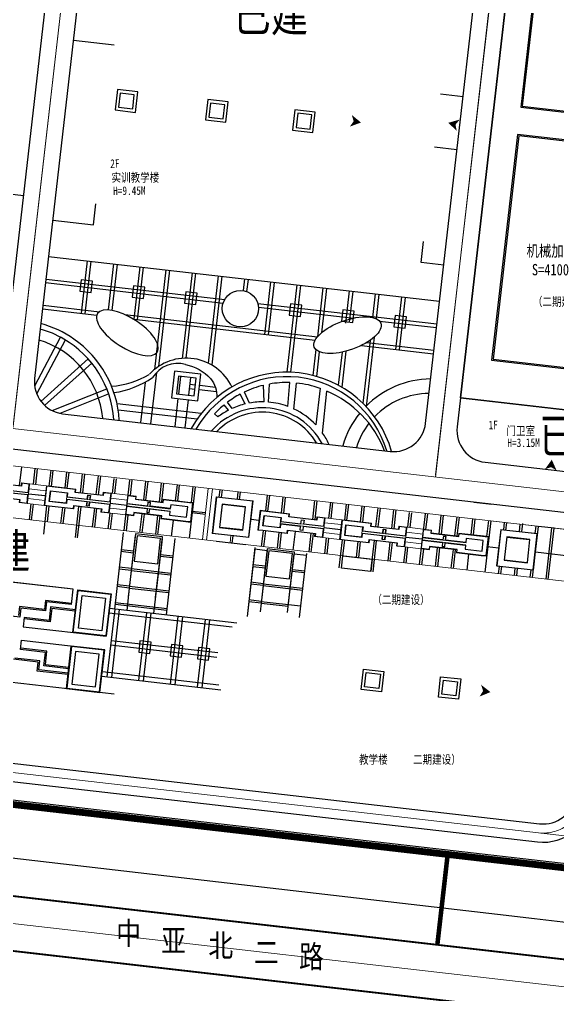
# Model space of a CAD drawing. Extents: x 34159 to 76259, y 14444 to 30378.
# Drawn here: x 35273.6 to 35392, y 14933.2 to 15147.6 of the extents above; entities that cross this region are included whole.
import ezdxf
from ezdxf.enums import TextEntityAlignment as Align

# ---------------------------------------------------------------- set-up
doc = ezdxf.new("R2010")
doc.units = 0
doc.header["$LTSCALE"] = 1000
doc.header["$MEASUREMENT"] = 0
for name, pattern in [('ACAD_ISO05W100', [34, 24, -3, 0.5, -3, 0.5, -3]), ('DASHDOT2', [0.5, 0.25, -0.125, 0, -0.125]), ('DIVIDE', [1.25, 0.5, -0.25, 0, -0.25, 0, -0.25]), ('X5', [3, 2, -1])]:
    doc.linetypes.add(name, pattern=pattern)
for name, color, linetype in [('0-pav', 171, 'Continuous'), ('0-road', 33, 'Continuous'), ('2222', 7, 'Continuous'), ('DIM_SYMB', 3, 'Continuous'), ('DLSS', 8, 'Continuous'), ('JZ', 2, 'Continuous'), ('LVTRY', 193, 'Continuous'), ('PUB_DIM', 3, 'Continuous'), ('PUB_TEXT', 7, 'Continuous'), ('qj-铺地', 35, 'Continuous'), ('WALL', 2, 'Continuous'), ('小品', 1, 'Continuous'), ('水', 165, 'Continuous'), ('用地红线', 1, 'DIVIDE'), ('绿化', 3, 'Continuous'), ('车行道', 5, 'Continuous'), ('道路', 8, 'Continuous'), ('铺地', 25, 'Continuous')]:
    doc.layers.add(name, color=color, linetype=linetype)
for name, color, linetype, lineweight in [('pudi', 7, 'Continuous', 9), ('景观', 4, 'Continuous', 13), ('道路红线', 1, 'Continuous', 0)]:
    doc.layers.add(name, color=color, linetype=linetype, lineweight=lineweight)
doc.styles.add('HT', font='simhei.ttf', dxfattribs={"width": 0.8})
doc.styles.add('HZ', font='', dxfattribs={"width": 0.8})
doc.styles.get('HZ').set_extended_font_data('SimSun')

msp = doc.modelspace()

# ---------------------------------------------------------------- hatches: boundary and pattern name
at = {"layer": 'PUB_DIM'}
for points in [[(35347.15, 15125.22), (35346.32, 15124.04), (35348.76, 15124.95), (35346.75, 15126.6)], [(35369.57, 15124.49), (35370.49, 15125.59), (35367.99, 15124.89), (35369.85, 15123.08)], [(35390.6, 15049.19), (35391.82, 15048.44), (35390.76, 15050.81), (35389.24, 15048.71)], [(35375.64, 14999.96), (35374.85, 14998.75), (35377.26, 14999.73), (35375.21, 15001.33)]]:
    msp.add_hatch(color=256, dxfattribs=at).paths.add_polyline_path(points)

# ---------------------------------------------------------------- linework, layer by layer
at = {"color": 99}
msp.add_line((35294.41, 15141.96), (35285.47, 15142.99), dxfattribs=at)
msp.add_lwpolyline([(35391.84, 15248.85), (35436.67, 15243.7), (35413.4, 15059.49), (35370.67, 15064.4)], close=True)
at = {"color": 64}
for points in [[(35371.22, 15130.62), (35366.26, 15131.19)], [(35369.89, 15118.97), (35364.92, 15119.54)], [(35262.59, 15110.28), (35274.52, 15108.92)], [(35280.94, 15103.46), (35289.88, 15102.43), (35290.41, 15107.09)], [(35366.97, 15093.58), (35362, 15094.15), (35362.54, 15098.81)], [(35280.02, 15095.51), (35366.06, 15085.64)]]:
    msp.add_lwpolyline(points, dxfattribs=at)
at = {"layer": '0-pav', "linetype": 'Continuous'}
for p, q in [((35276.95, 15067.03), (35282.67, 15077.74)), ((35277.39, 15065.31), (35283.71, 15077.14)), ((35278.33, 15063.64), (35288.74, 15072.98)), ((35279.14, 15062.76), (35289.51, 15072.06)), ((35280.81, 15061.61), (35292.81, 15066.43)), ((35282.56, 15061.02), (35293.23, 15065.31))]:
    msp.add_line(p, q, dxfattribs=at)
msp.add_arc((35272.21, 15058.15), 19.8, 5.1204, 73.2686, dxfattribs=at)
at = {"layer": '0-road', "color": 4}
for p, q in [((35309.05, 15069.14), (35308.6, 15065.23)), ((35311.28, 15068.88), (35310.84, 15064.97)), ((35312.3, 15067.22), (35311.11, 15067.35)), ((35312.2, 15066.28), (35311, 15066.42))]:
    msp.add_line(p, q, dxfattribs=at)
at = {"layer": '0-road', "linetype": 'Continuous', "ltscale": 5}
for points in [[(35288.54, 15094.53), (35287.22, 15083.01)], [(35289.34, 15094.44), (35288.01, 15082.92)], [(35294.3, 15093.87), (35293.14, 15083.74)], [(35295.1, 15093.78), (35293.93, 15083.65)], [(35300.06, 15093.21), (35298.74, 15081.69)], [(35300.86, 15093.12), (35299.54, 15081.6)], [(35305.83, 15092.55), (35303.31, 15070.64)], [(35306.62, 15092.46), (35304.19, 15071.28)], [(35279.45, 15090.54), (35318.77, 15086.03)], [(35311.59, 15091.89), (35309.43, 15073.1)], [(35312.38, 15091.8), (35310.24, 15073.14)], [(35317.35, 15091.23), (35315.15, 15072.05)], [(35318.15, 15091.14), (35315.91, 15071.65)], [(35323.11, 15090.57), (35322.82, 15088)], [(35323.91, 15090.47), (35323.6, 15087.8)], [(35279.36, 15089.75), (35318.43, 15085.26)], [(35328.88, 15089.9), (35327.55, 15078.38)], [(35329.67, 15089.81), (35328.35, 15078.29)], [(35334.64, 15089.24), (35332.43, 15070.05)], [(35335.43, 15089.15), (35333.24, 15070.04)], [(35340.4, 15088.58), (35339.16, 15077.8)], [(35341.19, 15088.49), (35340.07, 15078.71)], [(35346.16, 15087.92), (35345.35, 15080.87)], [(35346.96, 15087.83), (35346.18, 15081.03)], [(35351.92, 15087.26), (35351.33, 15082.08)], [(35352.72, 15087.17), (35352.11, 15081.83)], [(35357.69, 15086.6), (35356.36, 15075.07)], [(35358.48, 15086.51), (35357.16, 15074.98)], [(35278.7, 15083.99), (35290.64, 15082.62)], [(35278.79, 15084.78), (35291.21, 15083.36)], [(35326.07, 15085.19), (35365.49, 15080.67)], [(35326.23, 15084.37), (35347.18, 15081.96)], [(35296.83, 15082.71), (35339.2, 15077.85)], [(35298.74, 15081.69), (35338.69, 15077.1)], [(35352.86, 15081.31), (35365.4, 15079.87)], [(35351.64, 15077.74), (35349.89, 15062.51)], [(35348.85, 15075.94), (35364.74, 15074.11)], [(35350.75, 15077.05), (35349.17, 15063.24)], [(35350.06, 15076.6), (35364.83, 15074.91)], [(35338.84, 15075.01), (35338.19, 15069.35)], [(35339.59, 15074.53), (35338.97, 15069.14)], [(35344.62, 15074.46), (35343.78, 15067.19)], [(35345.45, 15074.66), (35344.54, 15066.76)]]:
    msp.add_lwpolyline(points, dxfattribs=at)
at = {"layer": '0-road', "color": 4}
for points in [[(35307.1, 15064.42), (35312.88, 15063.76), (35313.55, 15069.6), (35307.76, 15070.26)], [(35308.17, 15065.28), (35312.03, 15064.83), (35312.48, 15068.75), (35308.62, 15069.19)]]:
    msp.add_lwpolyline(points, close=True, dxfattribs=at)
msp.add_circle((35322.24, 15084.04), 4, dxfattribs=at)
at = {"layer": '0-road', "linetype": 'Continuous', "ltscale": 5}
for radius, start, end in [(22.2, 59.8393, 74.3795), (23.4, 55.1127, 74.8484), (22.2, 3.844, 59.8391), (23.4, 3.3056, 55.1126)]:
    msp.add_arc((35272.21, 15058.15), radius, start, end, dxfattribs=at)
at = {"layer": '0-road', "color": 4, "extrusion": (0, 0, -1)}
msp.add_ellipse((35297.35, 15078.71), major_axis=(-6.55, 4.22), ratio=0.419371, dxfattribs=at)
at = {"layer": '0-road', "color": 4}
msp.add_ellipse((35345.82, 15078.2), major_axis=(7.34, 2.62), ratio=0.419371, dxfattribs=at)
at = {"layer": '2222', "color": 6, "ltscale": 10}
for p, q in [((35296.45, 15034.83), (35294.51, 15017.98)), ((35303.17, 15016.99), (35305.06, 15033.44)), ((35303.57, 15020.52), (35305.06, 15033.44)), ((35307.8, 15033.53), (35305.86, 15016.68)), ((35298.66, 15030.3), (35295.96, 15030.61)), ((35298.66, 15030.3), (35295.96, 15030.61)), ((35298.66, 15030.3), (35295.96, 15030.61)), ((35298.7, 15030.69), (35296.01, 15031)), ((35298.7, 15030.69), (35296.01, 15031)), ((35298.7, 15030.69), (35296.01, 15031)), ((35325.44, 15031.52), (35323.7, 15016.36)), ((35325.4, 15031.12), (35323.7, 15016.36)), ((35325.4, 15031.12), (35323.7, 15016.36)), ((35328.09, 15030.81), (35325.4, 15031.12)), ((35332.57, 15017.21), (35334.05, 15030.13)), ((35332.57, 15017.21), (35334.05, 15030.13)), ((35334.05, 15030.13), (35336.75, 15029.82)), ((35336.79, 15030.22), (35335.18, 15016.15)), ((35304.62, 15029.61), (35307.31, 15029.3)), ((35304.62, 15029.61), (35307.31, 15029.3)), ((35304.62, 15029.61), (35307.31, 15029.3)), ((35304.66, 15030.01), (35307.36, 15029.7)), ((35304.66, 15030.01), (35307.36, 15029.7)), ((35304.66, 15030.01), (35307.36, 15029.7)), ((35298.22, 15026.47), (35295.52, 15026.78)), ((35298.26, 15026.87), (35295.57, 15027.18)), ((35298.22, 15026.47), (35306.87, 15025.48)), ((35298.26, 15026.87), (35306.92, 15025.88)), ((35304.22, 15026.19), (35306.92, 15025.88)), ((35304.22, 15026.19), (35306.92, 15025.88)), ((35327.65, 15026.99), (35324.96, 15027.3)), ((35327.65, 15026.99), (35324.96, 15027.3)), ((35327.65, 15026.99), (35324.96, 15027.3)), ((35327.7, 15027.38), (35325, 15027.69)), ((35333.61, 15026.3), (35336.31, 15025.99)), ((35333.61, 15026.3), (35336.31, 15025.99)), ((35333.61, 15026.3), (35336.31, 15025.99)), ((35333.66, 15026.7), (35336.35, 15026.39)), ((35333.66, 15026.7), (35336.35, 15026.39)), ((35333.66, 15026.7), (35336.35, 15026.39)), ((35304.18, 15025.79), (35306.87, 15025.48)), ((35304.18, 15025.79), (35306.87, 15025.48)), ((35327.26, 15023.56), (35324.56, 15023.87)), ((35327.26, 15023.56), (35324.56, 15023.87)), ((35327.26, 15023.56), (35324.56, 15023.87)), ((35297.77, 15022.6), (35295.08, 15022.91)), ((35297.77, 15022.6), (35295.08, 15022.91)), ((35297.77, 15022.6), (35295.08, 15022.91)), ((35297.82, 15023), (35295.12, 15023.3)), ((35297.82, 15023), (35295.12, 15023.3)), ((35297.82, 15023), (35295.12, 15023.3)), ((35297.77, 15022.6), (35297.21, 15017.68)), ((35297.77, 15022.6), (35297.55, 15020.68)), ((35297.82, 15023), (35306.48, 15022)), ((35303.73, 15021.91), (35306.43, 15021.6)), ((35327.21, 15023.16), (35324.52, 15023.47)), ((35327.21, 15023.16), (35324.52, 15023.47)), ((35327.21, 15023.16), (35324.52, 15023.47)), ((35327.21, 15023.16), (35335.87, 15022.17)), ((35327.26, 15023.56), (35335.92, 15022.57)), ((35333.17, 15022.48), (35335.87, 15022.17)), ((35333.17, 15022.48), (35335.87, 15022.17)), ((35333.22, 15022.87), (35335.92, 15022.57)), ((35333.22, 15022.87), (35335.92, 15022.57)), ((35294.68, 15019.43), (35306.08, 15018.12)), ((35326.77, 15019.29), (35324.07, 15019.6)), ((35326.77, 15019.29), (35324.07, 15019.6)), ((35326.77, 15019.29), (35324.07, 15019.6)), ((35326.81, 15019.68), (35324.12, 15019.99)), ((35326.81, 15019.68), (35324.12, 15019.99)), ((35326.81, 15019.68), (35324.12, 15019.99)), ((35326.81, 15019.68), (35335.47, 15018.69)), ((35294.63, 15019.03), (35306.03, 15017.72)), ((35326.77, 15019.29), (35326.55, 15017.37)), ((35326.77, 15019.29), (35326.55, 15017.37))]:
    msp.add_line(p, q, dxfattribs=at)
at = {"layer": '2222'}
for points in [[(35289.65, 15090.07), (35287.16, 15090.35), (35286.88, 15087.87), (35289.36, 15087.59)], [(35301.17, 15088.75), (35298.69, 15089.03), (35298.4, 15086.55), (35300.89, 15086.26)], [(35312.7, 15087.42), (35310.21, 15087.71), (35309.93, 15085.22), (35312.41, 15084.94)], [(35335.74, 15084.78), (35333.26, 15085.06), (35332.98, 15082.58), (35335.46, 15082.29)], [(35347.27, 15083.45), (35344.78, 15083.74), (35344.5, 15081.26), (35346.98, 15080.97)], [(35358.8, 15082.22), (35356.32, 15082.51), (35356.03, 15080.02), (35358.52, 15079.74)], [(35302.61, 15010.7), (35300.12, 15010.99), (35299.84, 15008.51), (35302.32, 15008.22)], [(35309.56, 15009.91), (35307.08, 15010.19), (35306.79, 15007.71), (35309.27, 15007.42)], [(35315.52, 15009.22), (35313.04, 15009.51), (35312.75, 15007.02), (35315.24, 15006.74)]]:
    msp.add_lwpolyline(points, close=True, dxfattribs=at)
at = {"layer": '2222', "color": 6, "ltscale": 10}
for points in [[(35299.14, 15034.52), (35297.77, 15022.6), (35303.73, 15021.91), (35305.1, 15033.84)], [(35328.14, 15031.21), (35326.77, 15019.29), (35332.73, 15018.6), (35334.1, 15030.52)]]:
    msp.add_lwpolyline(points, close=True, dxfattribs=at)
for points in [[(35299.1, 15034.12), (35297.77, 15022.6), (35303.73, 15021.91), (35305.06, 15033.44)], [(35328.09, 15030.81), (35326.77, 15019.29), (35332.73, 15018.6), (35334.05, 15030.13)]]:
    msp.add_lwpolyline(points, dxfattribs=at)
at = {"layer": '2222', "color": 42, "ltscale": 10}
for points in [[(35299.49, 15034.08), (35298.86, 15028.51), (35304.02, 15027.92), (35304.66, 15033.48)], [(35328.49, 15030.77), (35327.85, 15025.2), (35333.02, 15024.61), (35333.66, 15030.17)]]:
    msp.add_lwpolyline(points, close=True, dxfattribs=at)
at = {"layer": 'DIM_SYMB'}
msp.add_lwpolyline([(35322.21, 15049.13, 0, 0, 0), (35322.21, 15049.13, 0, 0, 0), (35328.21, 15048.56, 0.8, 0, 0), (35331.2, 15048.28, 0, 0, 0)], format="xyseb", dxfattribs=at)
at = {"layer": 'DLSS', "color": 8, "linetype": 'X5', "flags": 128}
for points in [[(35333.82, 14956.05), (35231.67, 14967.84)], [(35378.81, 14950.85), (35333.82, 14956.05)], [(35386.92, 14949.91), (35378.81, 14950.85)], [(35411.82, 14946.98), (35386.92, 14949.91)]]:
    msp.add_lwpolyline(points, dxfattribs=at)
at = {"layer": 'DLSS', "color": 8, "linetype": 'Continuous', "const_width": 0.4, "flags": 128}
for points in [[(35231.67, 14959.54), (35378.81, 14942.65)], [(35231.67, 14947.47), (35378.81, 14930.57)], [(35378.81, 14942.65), (35405.9, 14939.54)]]:
    msp.add_lwpolyline(points, dxfattribs=at)
at = {"layer": 'DLSS', "linetype": 'Continuous', "const_width": 0.4, "flags": 128}
for points in [[(35231.67, 14959.54), (35378.81, 14942.65)], [(35231.67, 14947.47), (35378.81, 14930.57)], [(35231.67, 14947.47), (35378.81, 14930.57)], [(35378.81, 14942.65), (35405.9, 14939.54)]]:
    msp.add_lwpolyline(points, dxfattribs=at)
at = {"layer": 'JZ'}
for points in [[(35383.91, 15128.3), (35415.74, 15124.65), (35421.44, 15174.32), (35389.61, 15177.98)], [(35384.24, 15128.57), (35415.48, 15124.98), (35421.11, 15174.06), (35389.88, 15177.64)], [(35377.52, 15072.67), (35409.35, 15069.01), (35415.06, 15118.69), (35383.22, 15122.34)], [(35377.85, 15072.93), (35409.09, 15069.35), (35414.72, 15118.42), (35383.49, 15122.01)]]:
    msp.add_lwpolyline(points, close=True, dxfattribs=at)
at = {"layer": 'LVTRY'}
for p, q in [((35279.31, 15019.9), (35279.08, 15017.92)), ((35285.07, 15019.24), (35279.31, 15019.9)), ((35279.58, 15019.57), (35279.35, 15017.59)), ((35285.04, 15018.95), (35279.58, 15019.57)), ((35273.62, 15018.54), (35273.39, 15016.56)), ((35279.08, 15017.92), (35273.62, 15018.54)), ((35273.89, 15018.21), (35273.66, 15016.23)), ((35279.35, 15017.59), (35273.89, 15018.21)), ((35280.46, 15018.46), (35280.11, 15015.48)), ((35280.72, 15018.13), (35280.38, 15015.15)), ((35285.92, 15017.84), (35280.46, 15018.46)), ((35285.88, 15017.54), (35280.72, 15018.13)), ((35273.66, 15016.23), (35268.2, 15016.85)), ((35280.38, 15015.15), (35274.62, 15015.81)), ((35280.11, 15015.48), (35274.65, 15016.11)), ((35279.31, 15008.46), (35273.85, 15009.08)), ((35279.64, 15008.72), (35273.88, 15009.38)), ((35279.3, 15005.74), (35279.64, 15008.72)), ((35277.75, 15006.32), (35272.29, 15006.95)), ((35278.09, 15006.58), (35272.62, 15007.21)), ((35277.86, 15004.6), (35278.09, 15006.58)), ((35278.96, 15005.48), (35279.31, 15008.46)), ((35277.52, 15004.33), (35277.75, 15006.32)), ((35284.31, 15003.86), (35277.86, 15004.6)), ((35284.43, 15004.85), (35278.96, 15005.48)), ((35284.46, 15005.15), (35279.3, 15005.74)), ((35284.28, 15003.56), (35277.52, 15004.33))]:
    msp.add_line(p, q, dxfattribs=at)
at = {"layer": 'pudi'}
for p, q in [((35269.04, 15024.2), (35285.42, 15022.32)), ((35285.42, 15022.32), (35285.07, 15019.24)), ((35279.31, 15019.9), (35279.08, 15017.92)), ((35285.07, 15019.24), (35279.31, 15019.9)), ((35273.62, 15018.54), (35273.39, 15016.56)), ((35279.08, 15017.92), (35273.62, 15018.54)), ((35272.29, 15006.95), (35277.75, 15006.32)), ((35277.75, 15006.32), (35277.52, 15004.33)), ((35283.93, 15000.49), (35266.55, 15002.48)), ((35277.52, 15004.33), (35284.28, 15003.56)), ((35284.28, 15003.56), (35283.93, 15000.49))]:
    msp.add_line(p, q, dxfattribs=at)
at = {"layer": 'qj-铺地'}
for p, q in [((35285.42, 15022.32), (35266.38, 15024.5)), ((35285.04, 15018.95), (35285.42, 15022.32)), ((35285.34, 15012.83), (35286.42, 15022.2)), ((35286.42, 15022.2), (35293.79, 15021.36)), ((35293.79, 15021.36), (35292.72, 15011.99)), ((35274.65, 15016.11), (35274.42, 15014.09)), ((35274.42, 15014.09), (35292.72, 15011.99)), ((35273.85, 15009.08), (35274.08, 15011.11)), ((35274.08, 15011.11), (35292.37, 15009.01)), ((35292.72, 15011.99), (35285.34, 15012.83)), ((35285, 15009.85), (35283.93, 15000.49)), ((35292.37, 15009.01), (35285, 15009.85)), ((35291.3, 14999.64), (35292.37, 15009.01)), ((35294.44, 14999.28), (35263.89, 15002.78)), ((35283.93, 15000.49), (35291.3, 14999.64))]:
    msp.add_line(p, q, dxfattribs=at)
at = {"layer": 'WALL', "const_width": 1}
msp.add_lwpolyline([(35365.57, 14944.17), (35367.85, 14964.04)], dxfattribs=at)
at = {"layer": '小品'}
for points in [[(35294.64, 15127.7), (35299.11, 15127.18), (35299.63, 15131.66), (35295.15, 15132.17)], [(35295.39, 15128.29), (35298.52, 15127.93), (35298.88, 15131.06), (35295.75, 15131.42)], [(35314.55, 15125.51), (35319.02, 15125), (35319.54, 15129.47), (35315.07, 15129.98)], [(35315.3, 15126.1), (35318.43, 15125.74), (35318.79, 15128.87), (35315.66, 15129.23)], [(35333.73, 15123.27), (35338.2, 15122.76), (35338.71, 15127.23), (35334.24, 15127.74)], [(35334.48, 15123.86), (35337.61, 15123.51), (35337.97, 15126.64), (35334.84, 15126.99)], [(35353.27, 14999.77), (35348.8, 15000.28), (35349.31, 15004.75), (35353.78, 15004.24)], [(35352.68, 15000.52), (35349.55, 15000.87), (35349.91, 15004), (35353.04, 15003.65)], [(35370.26, 14998.14), (35365.79, 14998.65), (35366.3, 15003.12), (35370.77, 15002.61)], [(35369.67, 14998.88), (35366.54, 14999.24), (35366.9, 15002.37), (35370.03, 15002.01)]]:
    msp.add_lwpolyline(points, close=True, dxfattribs=at)
at = {"layer": '景观'}
for p, q in [((35126.68, 15066.15), (35395.2, 15035.32)), ((35124.54, 15054.98), (35401.15, 15023.22)), ((35275.71, 15044.43), (35275.84, 15045.51)), ((35279.03, 15040.75), (35279.53, 15045.09)), ((35275.56, 15043.13), (35265.95, 15044.23)), ((35275.61, 15043.56), (35266, 15044.66)), ((35275.46, 15042.26), (35275.71, 15044.43)), ((35279.4, 15044.01), (35275.71, 15044.43)), ((35280.24, 15041.71), (35280.49, 15043.88)), ((35284.1, 15043.47), (35280.49, 15043.88)), ((35283.85, 15041.3), (35284.1, 15043.46)), ((35288.6, 15042.07), (35288.7, 15042.94)), ((35288.7, 15042.94), (35289.13, 15042.89)), ((35293.72, 15042.36), (35293.85, 15043.45)), ((35297.34, 15041.95), (35297.46, 15043.03)), ((35315.17, 15044.51), (35313.88, 15033.24)), ((35316.07, 15044.41), (35314.77, 15033.14)), ((35275.46, 15042.26), (35275.34, 15041.18)), ((35279.16, 15041.84), (35275.46, 15042.26)), ((35283.86, 15041.3), (35280.24, 15041.71)), ((35293.57, 15041.06), (35283.96, 15042.16)), ((35293.62, 15041.5), (35284, 15042.6)), ((35288.45, 15040.77), (35288.55, 15041.64)), ((35288.88, 15040.72), (35288.98, 15041.59)), ((35289.03, 15042.02), (35289.13, 15042.89)), ((35293.47, 15040.19), (35293.72, 15042.36)), ((35297.34, 15041.95), (35293.72, 15042.36)), ((35297.09, 15039.78), (35297.34, 15041.95)), ((35297.09, 15039.78), (35297.34, 15041.95)), ((35297.24, 15041.08), (35306.85, 15039.98)), ((35301.83, 15040.55), (35301.93, 15041.42)), ((35302.36, 15041.37), (35301.93, 15041.42)), ((35302.26, 15040.5), (35302.36, 15041.37)), ((35311.28, 15037.05), (35311.78, 15041.39)), ((35293.47, 15040.19), (35293.35, 15039.11)), ((35297.09, 15039.78), (35293.47, 15040.19)), ((35297.19, 15040.65), (35306.8, 15039.54)), ((35301.68, 15039.25), (35301.78, 15040.12)), ((35302.11, 15039.2), (35301.68, 15039.25)), ((35302.11, 15039.2), (35302.21, 15040.07)), ((35326.06, 15035.35), (35326.56, 15039.69)), ((35327.27, 15036.31), (35327.52, 15038.48)), ((35331.13, 15038.07), (35327.52, 15038.48)), ((35330.87, 15035.9), (35331.12, 15038.06)), ((35340.6, 15035.66), (35330.98, 15036.76)), ((35340.65, 15036.1), (35331.03, 15037.2)), ((35340.5, 15034.79), (35340.75, 15036.96)), ((35340.75, 15036.96), (35340.87, 15038.05)), ((35344.44, 15036.54), (35340.75, 15036.96)), ((35344.07, 15033.29), (35344.56, 15037.62)), ((35377.18, 15037.39), (35401.6, 15034.59)), ((35330.88, 15035.9), (35327.27, 15036.31)), ((35340.5, 15034.79), (35340.37, 15033.71)), ((35344.19, 15034.37), (35340.5, 15034.79)), ((35345.28, 15034.25), (35345.52, 15036.41)), ((35349.14, 15036), (35345.52, 15036.41)), ((35348.88, 15033.83), (35349.13, 15036)), ((35358.61, 15033.6), (35348.99, 15034.7)), ((35358.66, 15034.03), (35349.04, 15035.13)), ((35353.63, 15034.61), (35353.73, 15035.47)), ((35353.73, 15035.47), (35354.16, 15035.42)), ((35354.06, 15034.56), (35354.16, 15035.42)), ((35358.51, 15032.73), (35358.76, 15034.9)), ((35358.76, 15034.9), (35358.88, 15035.98)), ((35362.37, 15034.48), (35358.76, 15034.9)), ((35362.12, 15032.31), (35362.37, 15034.48)), ((35362.12, 15032.31), (35362.37, 15034.48)), ((35362.37, 15034.48), (35362.5, 15035.57)), ((35320.14, 15034.16), (35319.95, 15032.55)), ((35348.89, 15033.83), (35345.28, 15034.25)), ((35353.48, 15033.3), (35353.58, 15034.17)), ((35353.92, 15033.25), (35354.02, 15034.12)), ((35358.51, 15032.73), (35358.38, 15031.64)), ((35362.12, 15032.31), (35358.51, 15032.73)), ((35362.22, 15033.18), (35371.84, 15032.08)), ((35362.27, 15033.61), (35371.89, 15032.51)), ((35366.71, 15031.79), (35366.81, 15032.65)), ((35366.86, 15033.09), (35366.96, 15033.96)), ((35367.4, 15033.91), (35366.96, 15033.96)), ((35367.15, 15031.74), (35367.25, 15032.6)), ((35367.3, 15033.04), (35367.4, 15033.91)), ((35376.31, 15029.59), (35376.81, 15033.92)), ((35367.15, 15031.74), (35366.71, 15031.79))]:
    msp.add_line(p, q, dxfattribs=at)
for points in [[(35261.52, 15047.16), (35262.61, 15047.03), (35268.03, 15046.41), (35267.95, 15045.76), (35273.96, 15045.07), (35274.03, 15045.72), (35279.53, 15045.09)], [(35279.53, 15045.09), (35280.61, 15044.97), (35286.04, 15044.34), (35285.96, 15043.69), (35291.96, 15043), (35292.04, 15043.65), (35295.65, 15043.24)], [(35311.78, 15041.39), (35310.69, 15041.51), (35305.27, 15042.14), (35305.19, 15041.49), (35299.19, 15042.17), (35299.27, 15042.83), (35295.65, 15043.24)], [(35261.02, 15042.82), (35262.11, 15042.69), (35267.53, 15042.07), (35267.61, 15042.72), (35273.61, 15042.03), (35273.53, 15041.38), (35279.03, 15040.75)], [(35279.03, 15040.75), (35280.12, 15040.63), (35285.54, 15040.01), (35285.61, 15040.66), (35291.61, 15039.97), (35291.54, 15039.32), (35295.16, 15038.9)], [(35311.27, 15037.04), (35310.19, 15037.17), (35304.76, 15037.79), (35304.84, 15038.44), (35298.84, 15039.13), (35298.76, 15038.48), (35295.15, 15038.9)], [(35326.56, 15039.69), (35327.64, 15039.57), (35333.06, 15038.94), (35332.99, 15038.29), (35338.99, 15037.6), (35339.06, 15038.25), (35344.56, 15037.62)], [(35344.56, 15037.62), (35345.65, 15037.5), (35351.07, 15036.88), (35351, 15036.23), (35357, 15035.54), (35357.07, 15036.19), (35360.69, 15035.77)], [(35326.06, 15035.35), (35327.14, 15035.23), (35332.57, 15034.61), (35332.64, 15035.26), (35338.64, 15034.57), (35338.57, 15033.92), (35344.07, 15033.29)], [(35376.81, 15033.92), (35375.73, 15034.05), (35370.3, 15034.67), (35370.23, 15034.02), (35364.23, 15034.71), (35364.3, 15035.36), (35360.69, 15035.77)], [(35344.07, 15033.29), (35345.15, 15033.16), (35350.57, 15032.54), (35350.65, 15033.19), (35356.65, 15032.5), (35356.57, 15031.85), (35360.19, 15031.44)], [(35376.3, 15029.58), (35375.22, 15029.7), (35369.8, 15030.33), (35369.87, 15030.98), (35363.87, 15031.67), (35363.8, 15031.02), (35360.18, 15031.43)]]:
    msp.add_lwpolyline(points, dxfattribs=at)
for points in [[(35316, 15034.63), (35324.11, 15033.7), (35325.03, 15041.75), (35316.92, 15042.68)], [(35317.73, 15036.01), (35322.73, 15035.44), (35323.29, 15040.37), (35318.3, 15040.94)], [(35378.58, 15027.45), (35386.7, 15026.51), (35387.62, 15034.56), (35379.51, 15035.49)], [(35380.32, 15028.83), (35385.32, 15028.25), (35385.88, 15033.18), (35380.89, 15033.75)]]:
    msp.add_lwpolyline(points, close=True, dxfattribs=at)
at = {"layer": '水'}
for points in [[(35271.1, 15044.15), (35275.55, 15043.64), (35275.64, 15044.44), (35275.76, 15045.45), (35274.09, 15045.64), (35274.02, 15044.99), (35267.87, 15045.69)], [(35267.54, 15042.8), (35273.69, 15042.1), (35273.61, 15041.45), (35275.28, 15041.26), (35275.39, 15042.27), (35275.48, 15043.06), (35271.04, 15043.57)]]:
    msp.add_lwpolyline(points, dxfattribs=at)
for points in [[(35279.11, 15040.82), (35280.12, 15040.7), (35285.47, 15040.09), (35285.55, 15040.74), (35291.7, 15040.03), (35291.62, 15039.38), (35293.28, 15039.19), (35293.4, 15040.2), (35293.49, 15041), (35289.04, 15041.51), (35288.94, 15040.64), (35288.37, 15040.71), (35288.47, 15041.57), (35284.02, 15042.08), (35283.92, 15041.22), (35280.16, 15041.65), (35280.43, 15043.96), (35284.19, 15043.53), (35284.09, 15042.66), (35288.53, 15042.15), (35288.63, 15043.02), (35289.21, 15042.95), (35289.11, 15042.09), (35293.56, 15041.58), (35293.65, 15042.37), (35293.76, 15043.38), (35292.1, 15043.57), (35292.03, 15042.92), (35285.88, 15043.63), (35285.96, 15044.28), (35279.59, 15045.01)], [(35311.21, 15037.13), (35310.2, 15037.25), (35304.85, 15037.86), (35304.93, 15038.51), (35298.78, 15039.22), (35298.71, 15038.57), (35297.04, 15038.76), (35297.16, 15039.77), (35297.25, 15040.57), (35301.7, 15040.06), (35301.6, 15039.19), (35302.18, 15039.12), (35302.28, 15039.99), (35306.72, 15039.48), (35306.62, 15038.61), (35310.38, 15038.18), (35310.65, 15040.49), (35306.89, 15040.93), (35306.79, 15040.06), (35302.34, 15040.57), (35302.44, 15041.44), (35301.86, 15041.5), (35301.76, 15040.63), (35297.32, 15041.14), (35297.41, 15041.94), (35297.52, 15042.95), (35299.19, 15042.76), (35299.11, 15042.11), (35305.26, 15041.41), (35305.33, 15042.06), (35311.7, 15041.33)], [(35316.07, 15034.69), (35324.05, 15033.78), (35324.96, 15041.69), (35316.98, 15042.6)], [(35317.66, 15035.95), (35322.79, 15035.36), (35323.37, 15040.43), (35318.24, 15041.02)], [(35326.14, 15035.42), (35327.15, 15035.3), (35332.5, 15034.69), (35332.58, 15035.34), (35338.72, 15034.63), (35338.65, 15033.98), (35340.31, 15033.79), (35340.43, 15034.8), (35340.52, 15035.6), (35336.07, 15036.11), (35335.97, 15035.24), (35335.39, 15035.31), (35335.49, 15036.17), (35331.05, 15036.68), (35330.95, 15035.82), (35327.19, 15036.25), (35327.45, 15038.56), (35331.21, 15038.13), (35331.11, 15037.26), (35335.56, 15036.75), (35335.66, 15037.62), (35336.24, 15037.55), (35336.14, 15036.69), (35340.58, 15036.18), (35340.68, 15036.97), (35340.79, 15037.98), (35339.13, 15038.17), (35339.05, 15037.52), (35332.91, 15038.23), (35332.98, 15038.88), (35326.62, 15039.61)], [(35344.15, 15033.35), (35345.16, 15033.23), (35350.51, 15032.62), (35350.58, 15033.27), (35356.73, 15032.57), (35356.66, 15031.91), (35358.32, 15031.72), (35358.43, 15032.74), (35358.53, 15033.53), (35354.08, 15034.04), (35353.98, 15033.17), (35353.4, 15033.24), (35353.5, 15034.11), (35349.05, 15034.62), (35348.95, 15033.75), (35345.19, 15034.18), (35345.46, 15036.5), (35349.22, 15036.06), (35349.12, 15035.2), (35353.57, 15034.69), (35353.67, 15035.55), (35354.24, 15035.49), (35354.15, 15034.62), (35358.59, 15034.11), (35358.68, 15034.91), (35358.8, 15035.92), (35357.14, 15036.11), (35357.06, 15035.46), (35350.92, 15036.16), (35350.99, 15036.81), (35344.63, 15037.54)], [(35376.25, 15029.67), (35375.24, 15029.78), (35369.89, 15030.4), (35369.96, 15031.05), (35363.82, 15031.75), (35363.74, 15031.1), (35362.08, 15031.29), (35362.19, 15032.3), (35362.29, 15033.1), (35366.73, 15032.59), (35366.63, 15031.72), (35367.21, 15031.66), (35367.31, 15032.52), (35371.76, 15032.01), (35371.66, 15031.15), (35375.42, 15030.71), (35375.68, 15033.03), (35371.92, 15033.46), (35371.82, 15032.59), (35367.38, 15033.1), (35367.48, 15033.97), (35366.9, 15034.04), (35366.8, 15033.17), (35362.35, 15033.68), (35362.44, 15034.47), (35362.56, 15035.49), (35364.22, 15035.3), (35364.15, 15034.64), (35370.29, 15033.94), (35370.37, 15034.59), (35376.73, 15033.86)], [(35378.66, 15027.51), (35386.64, 15026.59), (35387.54, 15034.5), (35379.57, 15035.42)], [(35380.25, 15028.76), (35385.38, 15028.18), (35385.96, 15033.24), (35380.83, 15033.83)]]:
    msp.add_lwpolyline(points, close=True, dxfattribs=at)
at = {"layer": '用地红线', "color": 1, "linetype": 'ACAD_ISO05W100', "ltscale": 0.4}
msp.add_line((34657.03, 15025.51), (35405.9, 14939.54), dxfattribs=at)
at = {"layer": '用地红线', "color": 1, "linetype": 'DIVIDE', "ltscale": 15, "const_width": 1.5}
msp.add_lwpolyline([(35444.29, 15328.19), (34930.83, 15432.78), (34712.23, 15477.4), (34673.66, 15043.73), (35397.9, 14960.59), (35443.44, 15321.1), (35444.29, 15328.19), (35444.29, 15328.19), (35444.29, 15328.19)], close=True, dxfattribs=at)
at = {"layer": '绿化'}
for p, q in [((35303.75, 15069.98), (35302.46, 15058.71)), ((35301.25, 15067.76), (35300.24, 15058.97)), ((35316.75, 15066.71), (35313.27, 15067.11)), ((35327.47, 15063.52), (35327.31, 15067.17)), ((35328.38, 15063.47), (35328.61, 15067.45)), ((35332.67, 15062.52), (35333.09, 15067.79)), ((35334.02, 15061.95), (35334.59, 15067.67)), ((35316.98, 15065.73), (35313.16, 15066.17)), ((35323.31, 15063.08), (35322.16, 15065.22)), ((35324.24, 15063.27), (35323.1, 15065.69)), ((35339.75, 15066.51), (35338.82, 15058.46)), ((35340.31, 15056.64), (35341.24, 15065.86)), ((35313.62, 15060.99), (35295.08, 15063.12)), ((35308.49, 15064.26), (35307.79, 15058.1)), ((35310.73, 15064), (35310.02, 15057.84)), ((35319.61, 15061.7), (35318.65, 15062.88)), ((35320.41, 15062.09), (35319.39, 15063.46)), ((35312.68, 15059.73), (35295.34, 15061.71)), ((35317.26, 15060.22), (35316.54, 15060.9)), ((35285.45, 15012.92), (35286.51, 15022.09)), ((35286.51, 15022.09), (35293.68, 15021.27)), ((35286.56, 15013.8), (35287.38, 15020.98)), ((35287.38, 15020.98), (35292.57, 15020.39)), ((35292.57, 15020.39), (35291.75, 15013.21)), ((35293.68, 15021.27), (35292.63, 15012.1)), ((35291.75, 15013.21), (35286.56, 15013.8)), ((35292.63, 15012.1), (35285.45, 15012.92)), ((35285.09, 15009.74), (35284.04, 15000.57)), ((35292.26, 15008.92), (35285.09, 15009.74)), ((35291.21, 14999.75), (35292.26, 15008.92)), ((35285.97, 15008.64), (35285.14, 15001.45)), ((35291.16, 15008.04), (35285.97, 15008.64)), ((35290.33, 15000.86), (35291.16, 15008.04)), ((35284.04, 15000.57), (35291.21, 14999.75)), ((35285.14, 15001.45), (35290.33, 15000.86))]:
    msp.add_line(p, q, dxfattribs=at)
for centre, radius, start, end in [((35332.41, 15046.02), 21.76, 103.6339, 115.4032), ((35332.59, 15044.63), 23.16, 88.7608, 99.8423), ((35332.41, 15046.02), 21.76, 70.2563, 84.2484), ((35332.41, 15046.02), 21.76, 117.9986, 126.8191), ((35332.39, 15044.58), 23.05, 20.9021, 67.4058), ((35332.41, 15046.02), 21.76, 129.1238, 136.7491), ((35327.07, 15047.33), 16.2, 103.359, 114.2494), ((35327.07, 15047.33), 16.2, 88.5633, 100.0807), ((35327.07, 15047.33), 16.2, 69.7677, 85.3398), ((35327.07, 15047.33), 14.9, 28.2277, 138.6826), ((35327.07, 15047.33), 13.93, 31.0317, 135.9013), ((35327.07, 15047.33), 16.2, 117.4943, 127.1851), ((35327.07, 15047.33), 16.2, 43.4128, 64.5518), ((35327.07, 15047.33), 16.2, 25.2786, 35.0661)]:
    msp.add_arc(centre, radius, start, end, dxfattribs=at)
at = {"layer": '车行道', "color": 5}
for p, q in [((35391.84, 15248.85), (35369.93, 15058.01)), ((35296.91, 15242.63), (35276.94, 15068.69)), ((35296.91, 15242.63), (35276.94, 15068.69)), ((35362.98, 15058.81), (35382.95, 15232.76)), ((35362.98, 15058.81), (35382.95, 15232.76)), ((35389.9, 15231.96), (35369.93, 15058.01)), ((35370.67, 15064.4), (35416.69, 15059.11)), ((35370.67, 15064.4), (35416.69, 15059.11)), ((35395.91, 15038.92), (35192.02, 15062.33)), ((35283.1, 15060.93), (35355.23, 15052.65)), ((35283.1, 15060.93), (35355.23, 15052.65)), ((35376.09, 15050.26), (35408.04, 15046.59)), ((35376.09, 15050.26), (35408.04, 15046.59)), ((35135.56, 14999.76), (35388.09, 14970.77)), ((35135.56, 14999.76), (35388.09, 14970.77))]:
    msp.add_line(p, q, dxfattribs=at)
msp.add_lwpolyline([(35134.23, 15078.02), (35262.24, 15063.33, 0.414214), (35269.99, 15069.48), (35289.96, 15243.43, 0.414214), (35283.8, 15251.19), (35155.8, 15265.88, 0.414214), (35148.05, 15259.72), (35128.08, 15085.78, 0.414214)], format="xyb", close=True, dxfattribs=at)
for points in [[(34924.2, 15015.97), (35400.98, 14961.24)], [(35135.1, 14995.79), (35387.63, 14966.8)], [(35135.1, 14995.79), (35387.63, 14966.8)]]:
    msp.add_lwpolyline(points, dxfattribs=at)
for centre, radius, start, end in [((35283.9, 15067.89), 7, 173.4512, 263.4512), ((35283.9, 15067.89), 7, 173.4512, 263.4512), ((35356.02, 15059.61), 7, 263.4512, 353.4512), ((35356.02, 15059.61), 7, 263.4512, 353.4512), ((35376.89, 15057.21), 7, 173.4512, 263.4512), ((35376.89, 15057.21), 7, 173.4512, 263.4512), ((35388.88, 14977.73), 7, 263.4512, 353.4512), ((35388.88, 14977.73), 7, 263.4512, 353.4512), ((35388.88, 14977.73), 11, 263.4512, 353.4512), ((35388.88, 14977.73), 11, 263.4512, 353.4512)]:
    msp.add_arc(centre, radius, start, end, dxfattribs=at)
at = {"layer": '道路'}
for p, q in [((35286.42, 15022.2), (35285.34, 15012.83)), ((35283.93, 15000.49), (35285, 15009.85))]:
    msp.add_line(p, q, dxfattribs=at)
at = {"layer": '道路红线', "linetype": 'DASHDOT2', "ltscale": 25}
for p, q in [((35296.12, 15266.38), (35272.15, 15057.66)), ((35294.63, 15253.46), (35272.21, 15058.15)), ((35386.42, 15232.36), (35365.2, 15047.48)), ((35120.8, 15075.03), (35431.11, 15039.41)), ((34611.03, 15024.76), (35561.89, 14915.59)), ((35131.4, 14998.23), (35396.8, 14967.76)), ((35134.46, 14997.87), (35387.86, 14968.78))]:
    msp.add_line(p, q, dxfattribs=at)
at = {"layer": '道路红线'}
msp.add_line((35370.67, 15064.4), (35413.4, 15059.49), dxfattribs=at)
at = {"layer": '道路红线', "linetype": 'DASHDOT2', "ltscale": 25}
msp.add_lwpolyline([(35386.42, 15232.36), (35365.14, 15046.98)], dxfattribs=at)
msp.add_arc((35388.88, 14977.73), 9, 263.4512, 353.4512, dxfattribs=at)
msp.add_arc((35388.88, 14977.73), 9, 263.4512, 353.4512, dxfattribs=at)
at = {"layer": '铺地'}
for p, q in [((35273.62, 15045.11), (35274.09, 15049.23)), ((35276.67, 15045.42), (35277.07, 15048.88)), ((35277.17, 15045.36), (35277.57, 15048.83)), ((35280.15, 15045.02), (35280.55, 15048.49)), ((35280.65, 15044.96), (35281.05, 15048.43)), ((35283.63, 15044.62), (35284.03, 15048.09)), ((35284.13, 15044.56), (35284.52, 15048.03)), ((35287.03, 15043.57), (35287.5, 15047.69)), ((35287.53, 15043.51), (35288, 15047.63)), ((35290.51, 15043.17), (35290.98, 15047.29)), ((35291, 15043.11), (35291.48, 15047.23)), ((35294.06, 15043.42), (35294.43, 15046.67)), ((35294.56, 15043.36), (35294.93, 15046.62)), ((35296.64, 15035.22), (35297.92, 15046.35)), ((35298.03, 15042.97), (35298.42, 15046.31)), ((35300.94, 15041.97), (35301.41, 15046.04)), ((35301.44, 15041.92), (35301.91, 15046)), ((35304.42, 15041.58), (35304.89, 15045.69)), ((35304.91, 15041.52), (35305.39, 15045.63)), ((35307.97, 15041.83), (35308.37, 15045.29)), ((35308.47, 15041.77), (35308.86, 15045.24)), ((35275.59, 15043.35), (35279.2, 15042.93)), ((35275.59, 15043.35), (35279.28, 15042.92)), ((35311.05, 15033.57), (35312.34, 15044.84)), ((35311.45, 15041.43), (35311.84, 15044.89)), ((35317.58, 15042.6), (35317.77, 15044.21)), ((35318.08, 15042.55), (35318.26, 15044.16)), ((35321.56, 15042.15), (35321.74, 15043.76)), ((35322.05, 15042.09), (35322.24, 15043.7)), ((35327.8, 15039.55), (35328.2, 15043.02)), ((35328.3, 15039.49), (35328.7, 15042.96)), ((35275.78, 15037.62), (35276.18, 15041.08)), ((35276.28, 15037.56), (35276.67, 15041.02)), ((35293.6, 15041.28), (35297.21, 15040.86)), ((35331.28, 15039.15), (35331.67, 15042.57)), ((35331.77, 15039.09), (35332.17, 15042.52)), ((35338.16, 15037.7), (35338.63, 15041.82)), ((35338.65, 15037.64), (35339.13, 15041.76)), ((35341.71, 15037.95), (35342.11, 15041.42)), ((35342.21, 15037.89), (35342.6, 15041.36)), ((35345.19, 15037.55), (35345.58, 15041.02)), ((35345.68, 15037.5), (35346.08, 15040.96)), ((35373.62, 15041.49), (35377.59, 15041.03)), ((35278.94, 15034.48), (35279.65, 15040.68)), ((35279.75, 15037.16), (35280.15, 15040.62)), ((35282.73, 15036.82), (35283.13, 15040.28)), ((35283.23, 15036.76), (35283.63, 15040.22)), ((35285.9, 15033.68), (35286.68, 15040.53)), ((35286.39, 15033.63), (35287.18, 15040.48)), ((35289.69, 15036.02), (35290.16, 15040.13)), ((35290.18, 15035.96), (35290.66, 15040.08)), ((35293.16, 15035.62), (35293.56, 15039.08)), ((35293.66, 15035.56), (35294.06, 15039.03)), ((35300.12, 15034.82), (35300.59, 15038.93)), ((35300.62, 15034.76), (35301.09, 15038.87)), ((35311.53, 15039.22), (35314.53, 15038.88)), ((35311.56, 15039.52), (35314.56, 15039.18)), ((35348.66, 15037.15), (35349.06, 15040.62)), ((35349.16, 15037.1), (35349.56, 15040.56)), ((35352.07, 15036.1), (35352.54, 15040.22)), ((35352.56, 15036.05), (35353.04, 15040.16)), ((35355.54, 15035.7), (35356.02, 15039.82)), ((35356.04, 15035.65), (35356.51, 15039.77)), ((35359.09, 15035.96), (35359.47, 15039.2)), ((35359.59, 15035.9), (35359.97, 15039.16)), ((35361.68, 15027.76), (35362.95, 15038.89)), ((35363.07, 15035.5), (35363.45, 15038.84)), ((35297.14, 15035.16), (35297.54, 15038.62)), ((35303.6, 15034.42), (35304.07, 15038.53)), ((35304.09, 15034.37), (35304.56, 15038.47)), ((35307.07, 15034.02), (35307.47, 15037.48)), ((35324.57, 15037.72), (35326.31, 15037.52)), ((35365.97, 15034.51), (35366.44, 15038.58)), ((35366.47, 15034.45), (35366.94, 15038.53)), ((35369.45, 15034.11), (35369.92, 15038.23)), ((35369.95, 15034.05), (35370.42, 15038.17)), ((35373, 15034.36), (35373.4, 15037.83)), ((35373.5, 15034.3), (35373.9, 15037.77)), ((35376.08, 15026.1), (35377.38, 15037.37)), ((35376.48, 15033.96), (35376.88, 15037.43)), ((35380.17, 15035.42), (35380.36, 15037.03)), ((35380.67, 15035.36), (35380.85, 15036.97)), ((35383.65, 15035.02), (35383.83, 15036.63)), ((35384.15, 15034.96), (35384.36, 15036.8)), ((35326.9, 15031.75), (35327.3, 15035.21)), ((35327.4, 15031.69), (35327.8, 15035.15)), ((35330.38, 15031.35), (35330.78, 15034.81)), ((35330.88, 15031.29), (35331.28, 15034.75)), ((35333.86, 15030.95), (35334.33, 15035.06)), ((35337.34, 15030.55), (35337.81, 15034.66)), ((35337.83, 15030.49), (35338.31, 15034.61)), ((35340.62, 15035.88), (35344.24, 15035.46)), ((35340.62, 15035.88), (35344.32, 15035.46)), ((35386.51, 15024.9), (35387.81, 15036.17)), ((35387.13, 15034.62), (35387.31, 15036.23)), ((35389.49, 15024.56), (35390.79, 15035.83)), ((35389.99, 15024.5), (35391.28, 15035.77)), ((35320.45, 15032.49), (35320.63, 15034.1)), ((35340.81, 15030.15), (35341.21, 15033.61)), ((35341.31, 15030.09), (35341.71, 15033.56)), ((35343.98, 15027.02), (35344.69, 15033.21)), ((35344.79, 15029.69), (35345.19, 15033.16)), ((35347.77, 15029.35), (35348.17, 15032.82)), ((35348.26, 15029.29), (35348.66, 15032.76)), ((35350.93, 15026.22), (35351.72, 15033.07)), ((35351.43, 15026.16), (35352.21, 15033.01)), ((35354.72, 15028.55), (35355.19, 15032.67)), ((35355.22, 15028.5), (35355.69, 15032.61)), ((35358.63, 15033.81), (35362.25, 15033.4)), ((35358.2, 15028.15), (35358.6, 15031.62)), ((35358.7, 15028.1), (35359.09, 15031.56)), ((35362.17, 15027.7), (35362.57, 15031.16)), ((35365.15, 15027.36), (35365.63, 15031.47)), ((35365.65, 15027.3), (35366.12, 15031.41)), ((35368.63, 15026.96), (35369.1, 15031.07)), ((35369.13, 15026.9), (35369.6, 15031.01)), ((35376.56, 15031.75), (35379.05, 15031.47)), ((35387.16, 15030.54), (35401.8, 15028.86)), ((35372.11, 15026.56), (35372.5, 15030.02)), ((35379.06, 15025.76), (35379.25, 15027.37)), ((35379.56, 15025.7), (35379.74, 15027.31)), ((35382.54, 15025.36), (35382.72, 15026.97)), ((35383.04, 15025.3), (35383.22, 15026.91)), ((35386.02, 15024.96), (35386.2, 15026.57))]:
    msp.add_line(p, q, dxfattribs=at)
msp.add_lwpolyline([(35310.14, 15071.74, -0.169051), (35315.64, 15068.64, -0.205697), (35317.01, 15064.46, 0.320666)], format="xyb", dxfattribs=at)
for points in [[(35391.28, 15035.77), (35387.81, 15036.17)], [(35316.97, 15032.89), (35323.43, 15032.15)], [(35294.57, 15017.98), (35292.86, 15003.08)], [(35321.43, 15014.89), (35293.44, 15018.11)], [(35295.57, 15017.86), (35293.86, 15002.96)], [(35320.45, 15014), (35293.33, 15017.11)], [(35301.53, 15017.18), (35299.82, 15002.28)], [(35302.52, 15017.07), (35300.81, 15002.16)], [(35308.48, 15016.38), (35306.77, 15001.48)], [(35309.48, 15016.27), (35307.77, 15001.36)], [(35314.44, 15015.7), (35312.73, 15000.79)], [(35315.44, 15015.58), (35313.73, 15000.68)], [(35317.23, 15008.33), (35293.78, 15011.02)], [(35317.02, 15007.35), (35293.66, 15010.03)], [(35291.73, 15003.21), (35317.93, 15000.2)], [(35317.51, 15001.25), (35291.85, 15004.2)]]:
    msp.add_lwpolyline(points, dxfattribs=at)
msp.add_lwpolyline([(35344.47, 15026.96), (35344.79, 15029.69), (35351.25, 15028.95), (35350.93, 15026.22)], close=True, dxfattribs=at)
for centre, radius, start, end in [((35310.34, 15062.02), 11.12, 25.5425, 137.0289), ((35308.42, 15065.51), 6.46, 74.5912, 148.7444), ((35292.36, 15086.19), 19.29, 274.5405, 300.5922), ((35291.69, 15085.2), 19.81, 277.8818, 304.5077), ((35332.41, 15046.03), 24.02, 15.9387, 150.9432), ((35332.41, 15046.03), 23.05, 16.9317, 149.9715), ((35364.33, 15048.19), 20.39, 90.6387, 135.2456), ((35363.81, 15048.59), 16.78, 90.2732, 135.921), ((35364.33, 15048.19), 20.39, 140.8871, 163.7819), ((35363.81, 15048.59), 16.78, 142.4332, 162.871)]:
    msp.add_arc(centre, radius, start, end, dxfattribs=at)

# ---------------------------------------------------------------- texts
at = {"layer": 'PUB_TEXT', "color": 7, "style": 'HT', "width": 0.8}
for s, height, p in [('已建', 7.511, (35320.72, 15144.92)), ('实训教学楼', 1.878, (35293.85, 15111.9)), ('机械加工实训用房', 2.5, (35385.19, 15095.47)), ('S=4100', 2.5, (35386.38, 15091.35)), ('已建', 7.511, (35387.97, 15052.28)), ('门卫室', 1.878, (35380.78, 15056.22)), ('已建', 7.511, (35259.65, 15026.97))]:
    msp.add_text(s, height=height, dxfattribs=at).set_placement(p)
for s, p in [('2F', (35293.6, 15114.98)), ('1F', (35376.86, 15057.5))]:
    msp.add_text(s, height=1.878, rotation=0.6031, dxfattribs=at).set_placement(p)
at = {"layer": 'PUB_TEXT', "style": 'HT', "width": 0.8}
for s, p in [('H=9.45M', (35294.22, 15108.99)), ('H=3.15M', (35380.99, 15053.58))]:
    msp.add_text(s, height=1.878, rotation=0.6031, dxfattribs=at).set_placement(p)
at = {"layer": 'PUB_TEXT', "color": 1, "style": 'HT', "width": 0.8}
for p in [(35386.6, 15084.61), (35351.26, 15019.09)]:
    msp.add_text('（二期建设）', height=1.878, dxfattribs=at).set_placement(p)
at = {"layer": 'PUB_TEXT', "color": 242, "style": 'HT', "width": 0.8}
for s, p in [('教学楼', (35348.34, 14983.96)), ('二期建设）', (35360.22, 14983.96))]:
    msp.add_text(s, height=1.878, dxfattribs=at).set_placement(p)
at = {"layer": 'PUB_TEXT', "style": 'HZ', "width": 0.8}
for s, p in [('中', (35297.63, 14946.79)), ('亚', (35307.5, 14945.15)), ('北', (35317.91, 14944.07)), ('二', (35327.95, 14942.5)), ('路', (35337.85, 14941.69))]:
    msp.add_text(s, height=5, dxfattribs=at).set_placement(p, align=Align.MIDDLE)

doc.saveas('drawing.dxf')
